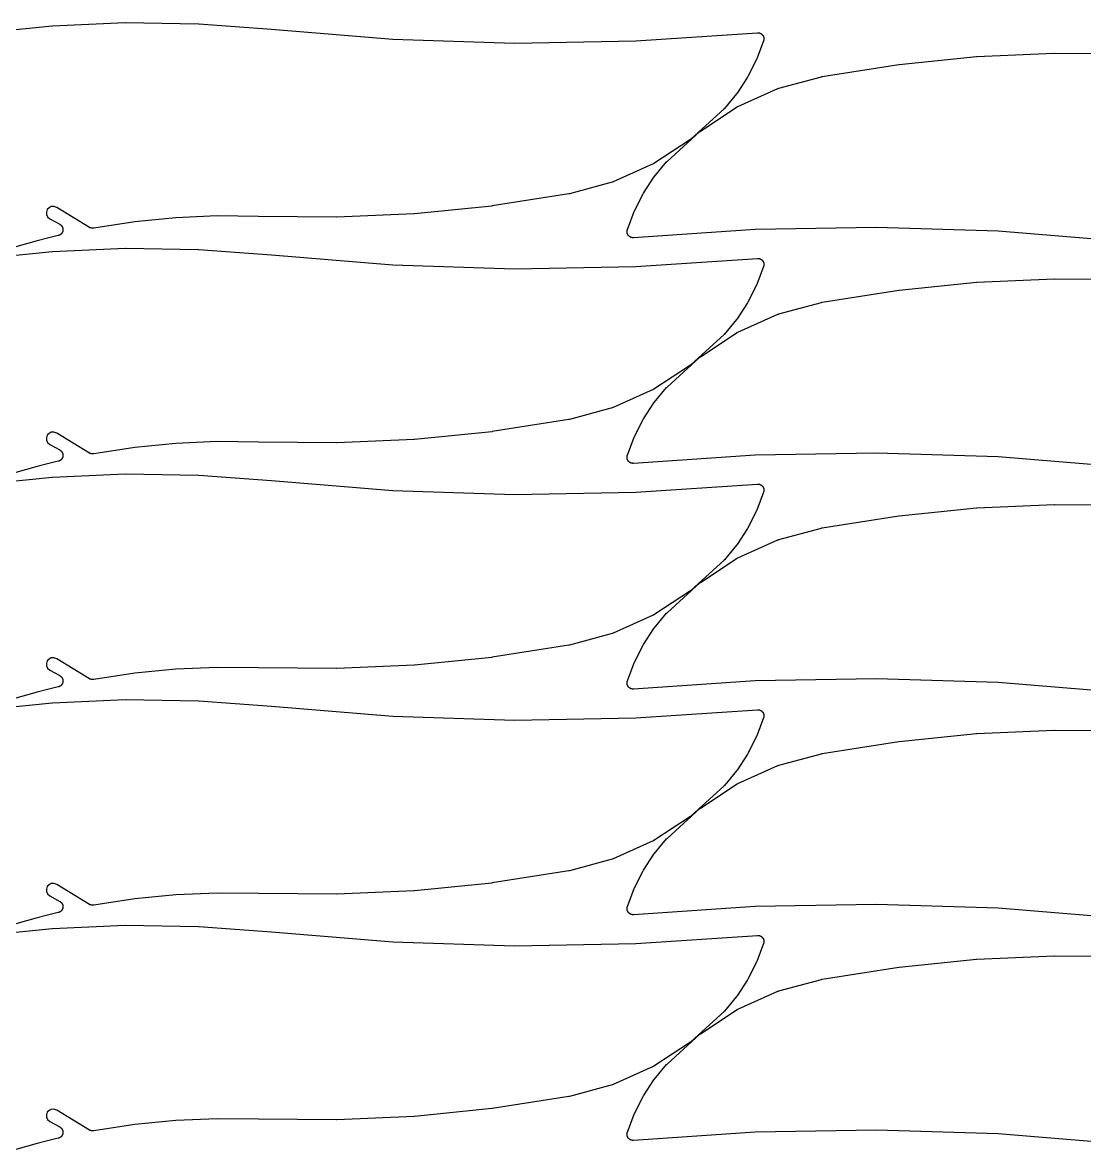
# Model space of a CAD drawing. Header units: metres. Extents: x 0 to 3000, y 0 to 1240.
# Drawn here: x 2303.9 to 2651.9, y 296.2 to 665.4 of the extents above; entities that cross this region are included whole.
import ezdxf

# ---------------------------------------------------------------- set-up
doc = ezdxf.new("R2010")
doc.units = ezdxf.units.M

msp = doc.modelspace()

# ---------------------------------------------------------------- linework, layer by layer
at = {"color": 1}
for points in [[(2289.79, 661.94), (2313.56, 664.4), (2313.68, 664.41), (2337.53, 665.44), (2337.65, 665.44), (2361.52, 665.05), (2361.64, 665.05), (2385.46, 663.22), (2385.46, 663.22), (2385.47, 663.22), (2425.25, 659.98), (2465.08, 658.71), (2504.91, 659.42), (2544.74, 662.1), (2544.77, 662.1), (2544.8, 662.11), (2544.87, 662.1), (2544.93, 662.11), (2544.97, 662.1), (2545, 662.1), (2545.06, 662.1), (2545.13, 662.09), (2545.16, 662.08), (2545.19, 662.08), (2545.26, 662.07), (2545.32, 662.06), (2545.35, 662.05), (2545.39, 662.04), (2545.45, 662.02), (2545.51, 662), (2545.54, 661.99), (2545.57, 661.98), (2545.63, 661.95), (2545.69, 661.93), (2545.72, 661.91), (2545.75, 661.9), (2545.81, 661.87), (2545.87, 661.84), (2545.9, 661.82), (2545.93, 661.81), (2545.98, 661.77), (2546.03, 661.73), (2546.06, 661.71), (2546.09, 661.7), (2546.14, 661.65), (2546.19, 661.61), (2546.21, 661.59), (2546.24, 661.57), (2546.28, 661.52), (2546.33, 661.48), (2546.35, 661.45), (2546.37, 661.43), (2546.41, 661.38), (2546.46, 661.33), (2546.48, 661.3), (2546.5, 661.27), (2546.53, 661.22), (2546.57, 661.17), (2546.58, 661.14), (2546.6, 661.11), (2546.63, 661.05), (2546.66, 660.99), (2546.68, 660.96), (2546.69, 660.94), (2546.72, 660.87), (2546.74, 660.81), (2546.75, 660.78), (2546.76, 660.75), (2546.78, 660.69), (2546.8, 660.63), (2546.81, 660.6), (2546.82, 660.56), (2546.83, 660.5), (2546.84, 660.44), (2546.85, 660.4), (2546.85, 660.37), (2546.86, 660.31), (2546.87, 660.24), (2546.87, 660.21), (2546.87, 660.18), (2546.87, 660.11), (2546.87, 660.04), (2546.87, 660.01), (2546.87, 659.98), (2546.86, 659.91), (2546.86, 659.85), (2546.85, 659.82), (2546.85, 659.78), (2546.83, 659.72), (2546.82, 659.66), (2546.81, 659.62), (2546.8, 659.59), (2546.78, 659.53), (2546.77, 659.47), (2546.75, 659.44), (2546.74, 659.41), (2544.54, 653.52), (2544.45, 653.31), (2541.61, 647.73), (2541.5, 647.54), (2538.05, 642.3), (2537.92, 642.12), (2533.9, 637.29), (2533.87, 637.27), (2533.85, 637.24), (2533.81, 637.19), (2533.77, 637.15), (2533.74, 637.12), (2533.71, 637.1), (2523.05, 627.35), (2522.92, 627.24), (2522.8, 627.15), (2510.79, 619.26), (2510.66, 619.18), (2510.52, 619.11), (2497.42, 613.22), (2497.27, 613.16), (2497.12, 613.11), (2483.17, 609.34), (2483.16, 609.34), (2483.15, 609.34), (2483.06, 609.32), (2482.98, 609.3), (2482.97, 609.3), (2482.96, 609.3), (2457.8, 605.34), (2457.69, 605.32), (2432.37, 602.77), (2432.26, 602.76), (2406.84, 601.62), (2406.73, 601.62), (2381.26, 601.9), (2381.26, 601.9), (2381.26, 601.9), (2367.65, 602.05), (2354.12, 601.46), (2340.65, 600.12), (2327.2, 598.04), (2327.19, 598.04), (2327.18, 598.04), (2327.09, 598.03), (2327, 598.02), (2326.99, 598.02), (2326.98, 598.02), (2326.89, 598.02), (2326.81, 598.02), (2326.8, 598.02), (2326.79, 598.02), (2326.7, 598.03), (2326.61, 598.04), (2326.6, 598.04), (2326.59, 598.04), (2326.5, 598.06), (2326.42, 598.07), (2326.41, 598.08), (2326.4, 598.08), (2326.31, 598.11), (2326.23, 598.13), (2326.22, 598.13), (2326.21, 598.14), (2326.13, 598.17), (2326.05, 598.2), (2326.04, 598.21), (2326.03, 598.21), (2325.95, 598.25), (2325.87, 598.3), (2325.87, 598.3), (2325.86, 598.3), (2315.09, 604.79), (2314.09, 605.15), (2313.28, 605.11), (2312.55, 604.77), (2311.97, 604.14), (2311.68, 603.33), (2311.72, 602.52), (2312.07, 601.78), (2312.81, 601.1), (2316.07, 599.32), (2316.11, 599.3), (2316.16, 599.27), (2316.2, 599.25), (2316.24, 599.22), (2316.28, 599.19), (2316.32, 599.16), (2316.36, 599.13), (2316.4, 599.1), (2316.43, 599.07), (2316.47, 599.04), (2316.5, 599), (2316.54, 598.97), (2316.57, 598.93), (2316.61, 598.9), (2316.64, 598.86), (2316.67, 598.82), (2316.7, 598.78), (2316.73, 598.74), (2316.76, 598.7), (2316.79, 598.66), (2316.81, 598.62), (2316.84, 598.58), (2316.86, 598.54), (2316.89, 598.49), (2316.91, 598.45), (2316.93, 598.41), (2316.95, 598.36), (2316.97, 598.32), (2316.98, 598.27), (2317, 598.22), (2317.02, 598.18), (2317.03, 598.13), (2317.04, 598.08), (2317.06, 598.04), (2317.07, 597.99), (2317.08, 597.94), (2317.09, 597.89), (2317.09, 597.84), (2317.1, 597.79), (2317.11, 597.75), (2317.11, 597.7), (2317.11, 597.65), (2317.11, 597.6), (2317.11, 597.55), (2317.11, 597.5), (2317.11, 597.45), (2317.11, 597.4), (2317.1, 597.35), (2317.09, 597.31), (2317.09, 597.26), (2317.08, 597.21), (2317.07, 597.16), (2317.06, 597.11), (2317.05, 597.06), (2317.04, 597.02), (2317.02, 596.97), (2317.01, 596.92), (2316.99, 596.88), (2316.97, 596.83), (2316.96, 596.79), (2316.93, 596.74), (2316.91, 596.7), (2316.89, 596.65), (2316.87, 596.61), (2316.84, 596.57), (2316.82, 596.52), (2316.79, 596.48), (2316.77, 596.44), (2316.74, 596.4), (2316.71, 596.36), (2316.68, 596.32), (2316.65, 596.29), (2316.62, 596.25), (2316.58, 596.21), (2316.55, 596.18), (2316.52, 596.14), (2316.48, 596.11), (2316.44, 596.07), (2316.41, 596.04), (2316.37, 596.01), (2316.33, 595.98), (2316.29, 595.95), (2316.25, 595.92), (2316.21, 595.89), (2316.17, 595.87), (2316.13, 595.84), (2316.08, 595.82), (2316.04, 595.8), (2316, 595.77), (2315.95, 595.75), (2315.91, 595.73), (2315.86, 595.71), (2315.82, 595.7), (2315.77, 595.68), (2315.72, 595.66), (2315.68, 595.65), (2315.63, 595.64), (2315.58, 595.62), (2312.09, 594.78), (2308.62, 593.89), (2305.17, 592.95), (2301.72, 591.96)], [(2663.4, 593.82), (2623.62, 597.06), (2583.8, 598.33), (2543.96, 597.62), (2504.13, 594.94), (2504.1, 594.94), (2504.07, 594.93), (2504, 594.94), (2503.94, 594.93), (2503.9, 594.94), (2503.87, 594.94), (2503.81, 594.94), (2503.74, 594.95), (2503.71, 594.96), (2503.68, 594.96), (2503.61, 594.97), (2503.55, 594.98), (2503.52, 594.99), (2503.48, 595), (2503.42, 595.02), (2503.36, 595.04), (2503.33, 595.05), (2503.3, 595.06), (2503.24, 595.09), (2503.18, 595.11), (2503.15, 595.12), (2503.12, 595.14), (2503.06, 595.17), (2503, 595.2), (2502.97, 595.22), (2502.95, 595.23), (2502.89, 595.27), (2502.84, 595.31), (2502.81, 595.33), (2502.78, 595.34), (2502.73, 595.39), (2502.68, 595.43), (2502.66, 595.45), (2502.63, 595.47), (2502.59, 595.52), (2502.54, 595.56), (2502.52, 595.59), (2502.5, 595.61), (2502.46, 595.66), (2502.41, 595.71), (2502.4, 595.74), (2502.38, 595.77), (2502.34, 595.82), (2502.3, 595.87), (2502.29, 595.9), (2502.27, 595.93), (2502.24, 595.99), (2502.21, 596.05), (2502.19, 596.08), (2502.18, 596.1), (2502.15, 596.17), (2502.13, 596.23), (2502.12, 596.26), (2502.11, 596.29), (2502.09, 596.35), (2502.07, 596.41), (2502.06, 596.44), (2502.05, 596.48), (2502.04, 596.54), (2502.03, 596.6), (2502.02, 596.64), (2502.02, 596.67), (2502.01, 596.73), (2502, 596.8), (2502, 596.83), (2502, 596.86), (2502, 596.93), (2502, 596.99), (2502, 597.03), (2502, 597.06), (2502.01, 597.13), (2502.02, 597.19), (2502.02, 597.22), (2502.03, 597.26), (2502.04, 597.32), (2502.05, 597.38), (2502.06, 597.42), (2502.07, 597.45), (2502.09, 597.51), (2502.1, 597.57), (2502.12, 597.6), (2502.13, 597.63), (2504.33, 603.52), (2504.42, 603.73), (2507.26, 609.31), (2507.37, 609.5), (2510.82, 614.74), (2510.95, 614.92), (2514.97, 619.75), (2515, 619.77), (2515.02, 619.8), (2515.06, 619.85), (2515.1, 619.89), (2515.13, 619.92), (2515.16, 619.94), (2525.82, 629.69), (2525.95, 629.79), (2526.08, 629.89), (2538.08, 637.78), (2538.21, 637.86), (2538.35, 637.93), (2551.45, 643.82), (2551.6, 643.88), (2551.75, 643.93), (2565.7, 647.7), (2565.71, 647.7), (2565.72, 647.7), (2565.81, 647.72), (2565.89, 647.74), (2565.9, 647.74), (2565.91, 647.74), (2591.07, 651.7), (2591.18, 651.72), (2616.5, 654.27), (2616.61, 654.28), (2642.03, 655.42), (2642.14, 655.42), (2667.61, 655.14)], [(2289.79, 587.99), (2313.56, 590.45), (2313.68, 590.46), (2337.53, 591.49), (2337.65, 591.5), (2361.52, 591.1), (2361.64, 591.1), (2385.46, 589.27), (2385.46, 589.27), (2385.47, 589.27), (2425.25, 586.03), (2465.08, 584.76), (2504.91, 585.47), (2544.74, 588.15), (2544.77, 588.15), (2544.8, 588.16), (2544.87, 588.15), (2544.93, 588.16), (2544.97, 588.15), (2545, 588.15), (2545.06, 588.15), (2545.13, 588.14), (2545.16, 588.13), (2545.19, 588.13), (2545.26, 588.12), (2545.32, 588.11), (2545.35, 588.1), (2545.39, 588.09), (2545.45, 588.07), (2545.51, 588.05), (2545.54, 588.04), (2545.57, 588.03), (2545.63, 588), (2545.69, 587.98), (2545.72, 587.97), (2545.75, 587.95), (2545.81, 587.92), (2545.87, 587.89), (2545.9, 587.87), (2545.93, 587.86), (2545.98, 587.82), (2546.03, 587.79), (2546.06, 587.76), (2546.09, 587.75), (2546.14, 587.7), (2546.19, 587.66), (2546.21, 587.64), (2546.24, 587.62), (2546.28, 587.57), (2546.33, 587.53), (2546.35, 587.5), (2546.37, 587.48), (2546.41, 587.43), (2546.46, 587.38), (2546.48, 587.35), (2546.5, 587.32), (2546.53, 587.27), (2546.57, 587.22), (2546.58, 587.19), (2546.6, 587.16), (2546.63, 587.1), (2546.66, 587.05), (2546.68, 587.01), (2546.69, 586.99), (2546.72, 586.93), (2546.74, 586.87), (2546.75, 586.83), (2546.76, 586.8), (2546.78, 586.74), (2546.8, 586.68), (2546.81, 586.65), (2546.82, 586.61), (2546.83, 586.55), (2546.84, 586.49), (2546.85, 586.45), (2546.85, 586.42), (2546.86, 586.36), (2546.87, 586.29), (2546.87, 586.26), (2546.87, 586.23), (2546.87, 586.16), (2546.87, 586.1), (2546.87, 586.06), (2546.87, 586.03), (2546.86, 585.96), (2546.86, 585.9), (2546.85, 585.87), (2546.85, 585.83), (2546.83, 585.77), (2546.82, 585.71), (2546.81, 585.68), (2546.8, 585.64), (2546.78, 585.58), (2546.77, 585.52), (2546.75, 585.49), (2546.74, 585.46), (2544.54, 579.57), (2544.45, 579.37), (2541.61, 573.78), (2541.5, 573.59), (2538.05, 568.35), (2537.92, 568.17), (2533.9, 563.34), (2533.87, 563.32), (2533.85, 563.29), (2533.81, 563.24), (2533.77, 563.2), (2533.74, 563.17), (2533.71, 563.15), (2523.05, 553.4), (2522.92, 553.3), (2522.8, 553.2), (2510.79, 545.31), (2510.66, 545.23), (2510.52, 545.16), (2497.42, 539.27), (2497.27, 539.21), (2497.12, 539.16), (2483.17, 535.39), (2483.16, 535.39), (2483.15, 535.39), (2483.06, 535.37), (2482.98, 535.35), (2482.97, 535.35), (2482.96, 535.35), (2457.8, 531.39), (2457.69, 531.37), (2432.37, 528.82), (2432.26, 528.81), (2406.84, 527.67), (2406.73, 527.67), (2381.26, 527.95), (2381.26, 527.95), (2381.26, 527.95), (2367.65, 528.1), (2354.12, 527.51), (2340.65, 526.17), (2327.2, 524.09), (2327.19, 524.09), (2327.18, 524.09), (2327.09, 524.08), (2327, 524.07), (2326.99, 524.07), (2326.98, 524.07), (2326.89, 524.07), (2326.81, 524.07), (2326.8, 524.07), (2326.79, 524.07), (2326.7, 524.08), (2326.61, 524.09), (2326.6, 524.09), (2326.59, 524.09), (2326.5, 524.11), (2326.42, 524.13), (2326.41, 524.13), (2326.4, 524.13), (2326.31, 524.16), (2326.23, 524.18), (2326.22, 524.18), (2326.21, 524.19), (2326.13, 524.22), (2326.05, 524.26), (2326.04, 524.26), (2326.03, 524.26), (2325.95, 524.3), (2325.87, 524.35), (2325.87, 524.35), (2325.86, 524.36), (2315.09, 530.84), (2314.09, 531.2), (2313.28, 531.16), (2312.55, 530.82), (2311.97, 530.19), (2311.68, 529.38), (2311.72, 528.57), (2312.07, 527.83), (2312.81, 527.15), (2316.07, 525.37), (2316.11, 525.35), (2316.16, 525.32), (2316.2, 525.3), (2316.24, 525.27), (2316.28, 525.24), (2316.32, 525.21), (2316.36, 525.18), (2316.4, 525.15), (2316.43, 525.12), (2316.47, 525.09), (2316.5, 525.05), (2316.54, 525.02), (2316.57, 524.98), (2316.61, 524.95), (2316.64, 524.91), (2316.67, 524.87), (2316.7, 524.83), (2316.73, 524.79), (2316.76, 524.75), (2316.79, 524.71), (2316.81, 524.67), (2316.84, 524.63), (2316.86, 524.59), (2316.89, 524.55), (2316.91, 524.5), (2316.93, 524.46), (2316.95, 524.41), (2316.97, 524.37), (2316.98, 524.32), (2317, 524.27), (2317.02, 524.23), (2317.03, 524.18), (2317.04, 524.13), (2317.06, 524.09), (2317.07, 524.04), (2317.08, 523.99), (2317.09, 523.94), (2317.09, 523.89), (2317.1, 523.85), (2317.11, 523.8), (2317.11, 523.75), (2317.11, 523.7), (2317.11, 523.65), (2317.11, 523.6), (2317.11, 523.55), (2317.11, 523.5), (2317.11, 523.45), (2317.1, 523.4), (2317.09, 523.36), (2317.09, 523.31), (2317.08, 523.26), (2317.07, 523.21), (2317.06, 523.16), (2317.05, 523.11), (2317.04, 523.07), (2317.02, 523.02), (2317.01, 522.97), (2316.99, 522.93), (2316.97, 522.88), (2316.96, 522.84), (2316.93, 522.79), (2316.91, 522.75), (2316.89, 522.7), (2316.87, 522.66), (2316.84, 522.62), (2316.82, 522.57), (2316.79, 522.53), (2316.77, 522.49), (2316.74, 522.45), (2316.71, 522.41), (2316.68, 522.37), (2316.65, 522.34), (2316.62, 522.3), (2316.58, 522.26), (2316.55, 522.23), (2316.52, 522.19), (2316.48, 522.16), (2316.44, 522.12), (2316.41, 522.09), (2316.37, 522.06), (2316.33, 522.03), (2316.29, 522), (2316.25, 521.97), (2316.21, 521.95), (2316.17, 521.92), (2316.13, 521.89), (2316.08, 521.87), (2316.04, 521.85), (2316, 521.82), (2315.95, 521.8), (2315.91, 521.78), (2315.86, 521.76), (2315.82, 521.75), (2315.77, 521.73), (2315.72, 521.71), (2315.68, 521.7), (2315.63, 521.69), (2315.58, 521.67), (2312.09, 520.83), (2308.62, 519.94), (2305.17, 519), (2301.72, 518.01)], [(2663.4, 519.87), (2623.62, 523.11), (2583.8, 524.38), (2543.96, 523.67), (2504.13, 520.99), (2504.1, 520.99), (2504.07, 520.98), (2504, 520.99), (2503.94, 520.98), (2503.9, 520.99), (2503.87, 520.99), (2503.81, 521), (2503.74, 521), (2503.71, 521.01), (2503.68, 521.01), (2503.61, 521.02), (2503.55, 521.04), (2503.52, 521.04), (2503.48, 521.05), (2503.42, 521.07), (2503.36, 521.09), (2503.33, 521.1), (2503.3, 521.11), (2503.24, 521.14), (2503.18, 521.16), (2503.15, 521.18), (2503.12, 521.19), (2503.06, 521.22), (2503, 521.25), (2502.97, 521.27), (2502.95, 521.28), (2502.89, 521.32), (2502.84, 521.36), (2502.81, 521.38), (2502.78, 521.39), (2502.73, 521.44), (2502.68, 521.48), (2502.66, 521.5), (2502.63, 521.52), (2502.59, 521.57), (2502.54, 521.61), (2502.52, 521.64), (2502.5, 521.66), (2502.46, 521.71), (2502.41, 521.76), (2502.4, 521.79), (2502.38, 521.82), (2502.34, 521.87), (2502.3, 521.92), (2502.29, 521.95), (2502.27, 521.98), (2502.24, 522.04), (2502.21, 522.1), (2502.19, 522.13), (2502.18, 522.16), (2502.15, 522.22), (2502.13, 522.28), (2502.12, 522.31), (2502.11, 522.34), (2502.09, 522.4), (2502.07, 522.46), (2502.06, 522.49), (2502.05, 522.53), (2502.04, 522.59), (2502.03, 522.65), (2502.02, 522.69), (2502.02, 522.72), (2502.01, 522.78), (2502, 522.85), (2502, 522.88), (2502, 522.91), (2502, 522.98), (2502, 523.05), (2502, 523.08), (2502, 523.11), (2502.01, 523.18), (2502.02, 523.24), (2502.02, 523.27), (2502.03, 523.31), (2502.04, 523.37), (2502.05, 523.43), (2502.06, 523.47), (2502.07, 523.5), (2502.09, 523.56), (2502.1, 523.62), (2502.12, 523.65), (2502.13, 523.68), (2504.33, 529.57), (2504.42, 529.78), (2507.26, 535.36), (2507.37, 535.55), (2510.82, 540.79), (2510.95, 540.97), (2514.97, 545.8), (2515, 545.82), (2515.02, 545.85), (2515.06, 545.9), (2515.1, 545.94), (2515.13, 545.97), (2515.16, 545.99), (2525.82, 555.74), (2525.95, 555.85), (2526.08, 555.94), (2538.08, 563.83), (2538.21, 563.91), (2538.35, 563.98), (2551.45, 569.87), (2551.6, 569.93), (2551.75, 569.98), (2565.7, 573.75), (2565.71, 573.75), (2565.72, 573.75), (2565.81, 573.77), (2565.89, 573.79), (2565.9, 573.79), (2565.91, 573.79), (2591.07, 577.75), (2591.18, 577.77), (2616.5, 580.32), (2616.61, 580.33), (2642.03, 581.47), (2642.14, 581.47), (2667.61, 581.19)], [(2289.79, 514.04), (2313.56, 516.5), (2313.68, 516.51), (2337.53, 517.54), (2337.65, 517.55), (2361.52, 517.15), (2361.64, 517.15), (2385.46, 515.33), (2385.46, 515.32), (2385.47, 515.32), (2425.25, 512.08), (2465.08, 510.81), (2504.91, 511.52), (2544.74, 514.2), (2544.77, 514.2), (2544.8, 514.21), (2544.87, 514.21), (2544.93, 514.21), (2544.97, 514.2), (2545, 514.2), (2545.06, 514.2), (2545.13, 514.19), (2545.16, 514.19), (2545.19, 514.18), (2545.26, 514.17), (2545.32, 514.16), (2545.35, 514.15), (2545.39, 514.14), (2545.45, 514.12), (2545.51, 514.1), (2545.54, 514.09), (2545.57, 514.08), (2545.63, 514.05), (2545.69, 514.03), (2545.72, 514.02), (2545.75, 514), (2545.81, 513.97), (2545.87, 513.94), (2545.9, 513.92), (2545.93, 513.91), (2545.98, 513.87), (2546.03, 513.84), (2546.06, 513.82), (2546.09, 513.8), (2546.14, 513.75), (2546.19, 513.71), (2546.21, 513.69), (2546.24, 513.67), (2546.28, 513.62), (2546.33, 513.58), (2546.35, 513.55), (2546.37, 513.53), (2546.41, 513.48), (2546.46, 513.43), (2546.48, 513.4), (2546.5, 513.38), (2546.53, 513.32), (2546.57, 513.27), (2546.58, 513.24), (2546.6, 513.21), (2546.63, 513.15), (2546.66, 513.1), (2546.68, 513.07), (2546.69, 513.04), (2546.72, 512.98), (2546.74, 512.92), (2546.75, 512.88), (2546.76, 512.85), (2546.78, 512.79), (2546.8, 512.73), (2546.81, 512.7), (2546.82, 512.67), (2546.83, 512.6), (2546.84, 512.54), (2546.85, 512.5), (2546.85, 512.47), (2546.86, 512.41), (2546.87, 512.34), (2546.87, 512.31), (2546.87, 512.28), (2546.87, 512.21), (2546.87, 512.15), (2546.87, 512.11), (2546.87, 512.08), (2546.86, 512.02), (2546.86, 511.95), (2546.85, 511.92), (2546.85, 511.89), (2546.83, 511.82), (2546.82, 511.76), (2546.81, 511.73), (2546.8, 511.69), (2546.78, 511.63), (2546.77, 511.57), (2546.75, 511.54), (2546.74, 511.51), (2544.54, 505.62), (2544.45, 505.42), (2541.61, 499.83), (2541.5, 499.64), (2538.05, 494.4), (2537.92, 494.22), (2533.9, 489.4), (2533.87, 489.37), (2533.85, 489.34), (2533.81, 489.3), (2533.77, 489.25), (2533.74, 489.23), (2533.71, 489.2), (2523.05, 479.45), (2522.92, 479.35), (2522.8, 479.25), (2510.79, 471.37), (2510.66, 471.28), (2510.52, 471.21), (2497.42, 465.32), (2497.27, 465.26), (2497.12, 465.21), (2483.17, 461.44), (2483.16, 461.44), (2483.15, 461.44), (2483.06, 461.42), (2482.98, 461.4), (2482.97, 461.4), (2482.96, 461.4), (2457.8, 457.44), (2457.69, 457.42), (2432.37, 454.87), (2432.26, 454.86), (2406.84, 453.72), (2406.73, 453.72), (2381.26, 454), (2381.26, 454), (2381.26, 454), (2367.65, 454.15), (2354.12, 453.56), (2340.65, 452.22), (2327.2, 450.14), (2327.19, 450.14), (2327.18, 450.14), (2327.09, 450.13), (2327, 450.12), (2326.99, 450.12), (2326.98, 450.12), (2326.89, 450.12), (2326.81, 450.12), (2326.8, 450.12), (2326.79, 450.12), (2326.7, 450.13), (2326.61, 450.14), (2326.6, 450.14), (2326.59, 450.14), (2326.5, 450.16), (2326.42, 450.18), (2326.41, 450.18), (2326.4, 450.18), (2326.31, 450.21), (2326.23, 450.23), (2326.22, 450.24), (2326.21, 450.24), (2326.13, 450.27), (2326.05, 450.31), (2326.04, 450.31), (2326.03, 450.31), (2325.95, 450.36), (2325.87, 450.4), (2325.87, 450.4), (2325.86, 450.41), (2315.09, 456.89), (2314.09, 457.25), (2313.28, 457.21), (2312.55, 456.87), (2311.97, 456.24), (2311.68, 455.43), (2311.72, 454.62), (2312.07, 453.89), (2312.81, 453.2), (2316.07, 451.42), (2316.11, 451.4), (2316.16, 451.37), (2316.2, 451.35), (2316.24, 451.32), (2316.28, 451.29), (2316.32, 451.26), (2316.36, 451.23), (2316.4, 451.2), (2316.43, 451.17), (2316.47, 451.14), (2316.5, 451.1), (2316.54, 451.07), (2316.57, 451.03), (2316.61, 451), (2316.64, 450.96), (2316.67, 450.92), (2316.7, 450.88), (2316.73, 450.85), (2316.76, 450.8), (2316.79, 450.77), (2316.81, 450.72), (2316.84, 450.68), (2316.86, 450.64), (2316.89, 450.6), (2316.91, 450.55), (2316.93, 450.51), (2316.95, 450.46), (2316.97, 450.42), (2316.98, 450.37), (2317, 450.33), (2317.02, 450.28), (2317.03, 450.23), (2317.04, 450.18), (2317.06, 450.14), (2317.07, 450.09), (2317.08, 450.04), (2317.09, 449.99), (2317.09, 449.94), (2317.1, 449.9), (2317.11, 449.85), (2317.11, 449.8), (2317.11, 449.75), (2317.11, 449.7), (2317.11, 449.65), (2317.11, 449.6), (2317.11, 449.55), (2317.11, 449.5), (2317.1, 449.46), (2317.09, 449.41), (2317.09, 449.36), (2317.08, 449.31), (2317.07, 449.26), (2317.06, 449.21), (2317.05, 449.16), (2317.04, 449.12), (2317.02, 449.07), (2317.01, 449.03), (2316.99, 448.98), (2316.97, 448.93), (2316.96, 448.89), (2316.93, 448.84), (2316.91, 448.8), (2316.89, 448.75), (2316.87, 448.71), (2316.84, 448.67), (2316.82, 448.62), (2316.79, 448.58), (2316.77, 448.54), (2316.74, 448.5), (2316.71, 448.46), (2316.68, 448.43), (2316.65, 448.39), (2316.62, 448.35), (2316.58, 448.31), (2316.55, 448.28), (2316.52, 448.24), (2316.48, 448.21), (2316.44, 448.17), (2316.41, 448.14), (2316.37, 448.11), (2316.33, 448.08), (2316.29, 448.05), (2316.25, 448.02), (2316.21, 448), (2316.17, 447.97), (2316.13, 447.94), (2316.08, 447.92), (2316.04, 447.9), (2316, 447.88), (2315.95, 447.85), (2315.91, 447.83), (2315.86, 447.81), (2315.82, 447.8), (2315.77, 447.78), (2315.72, 447.77), (2315.68, 447.75), (2315.63, 447.74), (2315.58, 447.72), (2312.09, 446.88), (2308.62, 445.99), (2305.17, 445.05), (2301.72, 444.06)], [(2663.4, 445.92), (2623.62, 449.16), (2583.8, 450.43), (2543.96, 449.73), (2504.13, 447.04), (2504.1, 447.04), (2504.07, 447.04), (2504, 447.04), (2503.94, 447.04), (2503.9, 447.04), (2503.87, 447.04), (2503.81, 447.05), (2503.74, 447.05), (2503.71, 447.06), (2503.68, 447.06), (2503.61, 447.07), (2503.55, 447.09), (2503.52, 447.09), (2503.48, 447.1), (2503.42, 447.12), (2503.36, 447.14), (2503.33, 447.15), (2503.3, 447.16), (2503.24, 447.19), (2503.18, 447.21), (2503.15, 447.23), (2503.12, 447.24), (2503.06, 447.27), (2503, 447.3), (2502.97, 447.32), (2502.95, 447.33), (2502.89, 447.37), (2502.84, 447.41), (2502.81, 447.43), (2502.78, 447.45), (2502.73, 447.49), (2502.68, 447.53), (2502.66, 447.55), (2502.63, 447.57), (2502.59, 447.62), (2502.54, 447.66), (2502.52, 447.69), (2502.5, 447.71), (2502.46, 447.76), (2502.41, 447.81), (2502.4, 447.84), (2502.38, 447.87), (2502.34, 447.92), (2502.3, 447.97), (2502.29, 448), (2502.27, 448.03), (2502.24, 448.09), (2502.21, 448.15), (2502.19, 448.18), (2502.18, 448.21), (2502.15, 448.27), (2502.13, 448.33), (2502.12, 448.36), (2502.11, 448.39), (2502.09, 448.45), (2502.07, 448.51), (2502.06, 448.55), (2502.05, 448.58), (2502.04, 448.64), (2502.03, 448.7), (2502.02, 448.74), (2502.02, 448.77), (2502.01, 448.83), (2502, 448.9), (2502, 448.93), (2502, 448.97), (2502, 449.03), (2502, 449.1), (2502, 449.13), (2502, 449.16), (2502.01, 449.23), (2502.02, 449.29), (2502.02, 449.32), (2502.03, 449.36), (2502.04, 449.42), (2502.05, 449.48), (2502.06, 449.52), (2502.07, 449.55), (2502.09, 449.61), (2502.1, 449.67), (2502.12, 449.7), (2502.13, 449.74), (2504.33, 455.62), (2504.42, 455.83), (2507.26, 461.41), (2507.37, 461.6), (2510.82, 466.84), (2510.95, 467.02), (2514.97, 471.85), (2515, 471.87), (2515.02, 471.9), (2515.06, 471.95), (2515.1, 471.99), (2515.13, 472.02), (2515.16, 472.04), (2525.82, 481.79), (2525.95, 481.9), (2526.08, 481.99), (2538.08, 489.88), (2538.21, 489.96), (2538.35, 490.03), (2551.45, 495.92), (2551.6, 495.98), (2551.75, 496.03), (2565.7, 499.8), (2565.71, 499.8), (2565.72, 499.8), (2565.81, 499.82), (2565.89, 499.84), (2565.9, 499.84), (2565.91, 499.84), (2591.07, 503.8), (2591.18, 503.82), (2616.5, 506.37), (2616.61, 506.38), (2642.03, 507.52), (2642.14, 507.52), (2667.61, 507.25)], [(2289.79, 440.09), (2313.56, 442.55), (2313.68, 442.56), (2337.53, 443.59), (2337.65, 443.6), (2361.52, 443.2), (2361.64, 443.2), (2385.46, 441.38), (2385.46, 441.38), (2385.47, 441.38), (2425.25, 438.13), (2465.08, 436.86), (2504.91, 437.57), (2544.74, 440.25), (2544.77, 440.25), (2544.8, 440.26), (2544.87, 440.26), (2544.93, 440.26), (2544.97, 440.25), (2545, 440.25), (2545.06, 440.25), (2545.13, 440.24), (2545.16, 440.24), (2545.19, 440.23), (2545.26, 440.22), (2545.32, 440.21), (2545.35, 440.2), (2545.39, 440.19), (2545.45, 440.17), (2545.51, 440.15), (2545.54, 440.14), (2545.57, 440.13), (2545.63, 440.11), (2545.69, 440.08), (2545.72, 440.07), (2545.75, 440.05), (2545.81, 440.02), (2545.87, 439.99), (2545.9, 439.97), (2545.93, 439.96), (2545.98, 439.92), (2546.03, 439.89), (2546.06, 439.87), (2546.09, 439.85), (2546.14, 439.81), (2546.19, 439.76), (2546.21, 439.74), (2546.24, 439.72), (2546.28, 439.67), (2546.33, 439.63), (2546.35, 439.6), (2546.37, 439.58), (2546.41, 439.53), (2546.46, 439.48), (2546.48, 439.45), (2546.5, 439.43), (2546.53, 439.37), (2546.57, 439.32), (2546.58, 439.29), (2546.6, 439.26), (2546.63, 439.2), (2546.66, 439.15), (2546.68, 439.12), (2546.69, 439.09), (2546.72, 439.03), (2546.74, 438.97), (2546.75, 438.94), (2546.76, 438.9), (2546.78, 438.84), (2546.8, 438.78), (2546.81, 438.75), (2546.82, 438.72), (2546.83, 438.65), (2546.84, 438.59), (2546.85, 438.56), (2546.85, 438.52), (2546.86, 438.46), (2546.87, 438.39), (2546.87, 438.36), (2546.87, 438.33), (2546.87, 438.26), (2546.87, 438.2), (2546.87, 438.16), (2546.87, 438.13), (2546.86, 438.07), (2546.86, 438), (2546.85, 437.97), (2546.85, 437.94), (2546.83, 437.87), (2546.82, 437.81), (2546.81, 437.78), (2546.8, 437.74), (2546.78, 437.68), (2546.77, 437.62), (2546.75, 437.59), (2546.74, 437.56), (2544.54, 431.67), (2544.45, 431.47), (2541.61, 425.88), (2541.5, 425.69), (2538.05, 420.46), (2537.92, 420.28), (2533.9, 415.45), (2533.87, 415.42), (2533.85, 415.39), (2533.81, 415.35), (2533.77, 415.3), (2533.74, 415.28), (2533.71, 415.25), (2523.05, 405.5), (2522.92, 405.4), (2522.8, 405.3), (2510.79, 397.42), (2510.66, 397.33), (2510.52, 397.26), (2497.42, 391.37), (2497.27, 391.31), (2497.12, 391.26), (2483.17, 387.49), (2483.16, 387.49), (2483.15, 387.49), (2483.06, 387.47), (2482.98, 387.45), (2482.97, 387.45), (2482.96, 387.45), (2457.8, 383.49), (2457.69, 383.47), (2432.37, 380.92), (2432.26, 380.91), (2406.84, 379.77), (2406.73, 379.77), (2381.26, 380.05), (2381.26, 380.05), (2381.26, 380.05), (2367.65, 380.2), (2354.12, 379.61), (2340.65, 378.27), (2327.2, 376.19), (2327.19, 376.19), (2327.18, 376.19), (2327.09, 376.18), (2327, 376.17), (2326.99, 376.17), (2326.98, 376.17), (2326.89, 376.17), (2326.81, 376.17), (2326.8, 376.17), (2326.79, 376.17), (2326.7, 376.18), (2326.61, 376.19), (2326.6, 376.19), (2326.59, 376.19), (2326.5, 376.21), (2326.42, 376.23), (2326.41, 376.23), (2326.4, 376.23), (2326.31, 376.26), (2326.23, 376.28), (2326.22, 376.29), (2326.21, 376.29), (2326.13, 376.32), (2326.05, 376.36), (2326.04, 376.36), (2326.03, 376.36), (2325.95, 376.41), (2325.87, 376.45), (2325.87, 376.45), (2325.86, 376.46), (2315.09, 382.95), (2314.09, 383.3), (2313.28, 383.26), (2312.55, 382.92), (2311.97, 382.29), (2311.68, 381.48), (2311.72, 380.67), (2312.07, 379.94), (2312.81, 379.25), (2316.07, 377.47), (2316.11, 377.45), (2316.16, 377.42), (2316.2, 377.4), (2316.24, 377.37), (2316.28, 377.34), (2316.32, 377.31), (2316.36, 377.28), (2316.4, 377.25), (2316.43, 377.22), (2316.47, 377.19), (2316.5, 377.15), (2316.54, 377.12), (2316.57, 377.08), (2316.61, 377.05), (2316.64, 377.01), (2316.67, 376.97), (2316.7, 376.93), (2316.73, 376.9), (2316.76, 376.86), (2316.79, 376.82), (2316.81, 376.77), (2316.84, 376.73), (2316.86, 376.69), (2316.89, 376.65), (2316.91, 376.6), (2316.93, 376.56), (2316.95, 376.51), (2316.97, 376.47), (2316.98, 376.42), (2317, 376.38), (2317.02, 376.33), (2317.03, 376.28), (2317.04, 376.24), (2317.06, 376.19), (2317.07, 376.14), (2317.08, 376.09), (2317.09, 376.04), (2317.09, 375.99), (2317.1, 375.95), (2317.11, 375.9), (2317.11, 375.85), (2317.11, 375.8), (2317.11, 375.75), (2317.11, 375.7), (2317.11, 375.65), (2317.11, 375.6), (2317.11, 375.55), (2317.1, 375.51), (2317.09, 375.46), (2317.09, 375.41), (2317.08, 375.36), (2317.07, 375.31), (2317.06, 375.26), (2317.05, 375.22), (2317.04, 375.17), (2317.02, 375.12), (2317.01, 375.08), (2316.99, 375.03), (2316.97, 374.98), (2316.96, 374.94), (2316.93, 374.89), (2316.91, 374.85), (2316.89, 374.81), (2316.87, 374.76), (2316.84, 374.72), (2316.82, 374.68), (2316.79, 374.64), (2316.77, 374.59), (2316.74, 374.55), (2316.71, 374.51), (2316.68, 374.48), (2316.65, 374.44), (2316.62, 374.4), (2316.58, 374.36), (2316.55, 374.33), (2316.52, 374.29), (2316.48, 374.26), (2316.44, 374.22), (2316.41, 374.19), (2316.37, 374.16), (2316.33, 374.13), (2316.29, 374.1), (2316.25, 374.08), (2316.21, 374.05), (2316.17, 374.02), (2316.13, 373.99), (2316.08, 373.97), (2316.04, 373.95), (2316, 373.93), (2315.95, 373.9), (2315.91, 373.88), (2315.86, 373.86), (2315.82, 373.85), (2315.77, 373.83), (2315.72, 373.82), (2315.68, 373.8), (2315.63, 373.79), (2315.58, 373.77), (2312.09, 372.93), (2308.62, 372.04), (2305.17, 371.1), (2301.72, 370.11)], [(2663.4, 371.97), (2623.62, 375.21), (2583.8, 376.48), (2543.96, 375.78), (2504.13, 373.09), (2504.1, 373.09), (2504.07, 373.09), (2504, 373.09), (2503.94, 373.09), (2503.9, 373.09), (2503.87, 373.09), (2503.81, 373.1), (2503.74, 373.1), (2503.71, 373.11), (2503.68, 373.11), (2503.61, 373.12), (2503.55, 373.14), (2503.52, 373.15), (2503.48, 373.15), (2503.42, 373.17), (2503.36, 373.19), (2503.33, 373.2), (2503.3, 373.21), (2503.24, 373.24), (2503.18, 373.26), (2503.15, 373.28), (2503.12, 373.29), (2503.06, 373.32), (2503, 373.35), (2502.97, 373.37), (2502.95, 373.38), (2502.89, 373.42), (2502.84, 373.46), (2502.81, 373.48), (2502.78, 373.5), (2502.73, 373.54), (2502.68, 373.58), (2502.66, 373.6), (2502.63, 373.62), (2502.59, 373.67), (2502.54, 373.71), (2502.52, 373.74), (2502.5, 373.76), (2502.46, 373.81), (2502.41, 373.86), (2502.4, 373.89), (2502.38, 373.92), (2502.34, 373.97), (2502.3, 374.03), (2502.29, 374.05), (2502.27, 374.08), (2502.24, 374.14), (2502.21, 374.2), (2502.19, 374.23), (2502.18, 374.26), (2502.15, 374.32), (2502.13, 374.38), (2502.12, 374.41), (2502.11, 374.44), (2502.09, 374.5), (2502.07, 374.56), (2502.06, 374.6), (2502.05, 374.63), (2502.04, 374.69), (2502.03, 374.76), (2502.02, 374.79), (2502.02, 374.82), (2502.01, 374.89), (2502, 374.95), (2502, 374.98), (2502, 375.02), (2502, 375.08), (2502, 375.15), (2502, 375.18), (2502, 375.21), (2502.01, 375.28), (2502.02, 375.34), (2502.02, 375.37), (2502.03, 375.41), (2502.04, 375.47), (2502.05, 375.54), (2502.06, 375.57), (2502.07, 375.6), (2502.09, 375.66), (2502.1, 375.72), (2502.12, 375.75), (2502.13, 375.79), (2504.33, 381.67), (2504.42, 381.88), (2507.26, 387.46), (2507.37, 387.66), (2510.82, 392.89), (2510.95, 393.07), (2514.97, 397.9), (2515, 397.93), (2515.02, 397.95), (2515.06, 398), (2515.1, 398.04), (2515.13, 398.07), (2515.16, 398.09), (2525.82, 407.84), (2525.95, 407.95), (2526.08, 408.04), (2538.08, 415.93), (2538.21, 416.01), (2538.35, 416.08), (2551.45, 421.97), (2551.6, 422.03), (2551.75, 422.08), (2565.7, 425.85), (2565.71, 425.85), (2565.72, 425.85), (2565.81, 425.87), (2565.89, 425.89), (2565.9, 425.89), (2565.91, 425.89), (2591.07, 429.85), (2591.18, 429.87), (2616.5, 432.42), (2616.61, 432.43), (2642.03, 433.57), (2642.14, 433.57), (2667.61, 433.3)], [(2289.79, 366.14), (2313.56, 368.6), (2313.68, 368.61), (2337.53, 369.65), (2337.65, 369.65), (2361.52, 369.25), (2361.64, 369.25), (2385.46, 367.43), (2385.46, 367.43), (2385.47, 367.43), (2425.25, 364.18), (2465.08, 362.91), (2504.91, 363.62), (2544.74, 366.3), (2544.77, 366.31), (2544.8, 366.31), (2544.87, 366.31), (2544.93, 366.31), (2544.97, 366.31), (2545, 366.3), (2545.06, 366.3), (2545.13, 366.29), (2545.16, 366.29), (2545.19, 366.28), (2545.26, 366.27), (2545.32, 366.26), (2545.35, 366.25), (2545.39, 366.24), (2545.45, 366.22), (2545.51, 366.2), (2545.54, 366.19), (2545.57, 366.18), (2545.63, 366.16), (2545.69, 366.13), (2545.72, 366.12), (2545.75, 366.1), (2545.81, 366.07), (2545.87, 366.04), (2545.9, 366.03), (2545.93, 366.01), (2545.98, 365.97), (2546.03, 365.94), (2546.06, 365.92), (2546.09, 365.9), (2546.14, 365.86), (2546.19, 365.82), (2546.21, 365.79), (2546.24, 365.77), (2546.28, 365.72), (2546.33, 365.68), (2546.35, 365.65), (2546.37, 365.63), (2546.41, 365.58), (2546.46, 365.53), (2546.48, 365.5), (2546.5, 365.48), (2546.53, 365.42), (2546.57, 365.37), (2546.58, 365.34), (2546.6, 365.31), (2546.63, 365.25), (2546.66, 365.2), (2546.68, 365.17), (2546.69, 365.14), (2546.72, 365.08), (2546.74, 365.02), (2546.75, 364.99), (2546.76, 364.96), (2546.78, 364.89), (2546.8, 364.83), (2546.81, 364.8), (2546.82, 364.77), (2546.83, 364.7), (2546.84, 364.64), (2546.85, 364.61), (2546.85, 364.57), (2546.86, 364.51), (2546.87, 364.44), (2546.87, 364.41), (2546.87, 364.38), (2546.87, 364.31), (2546.87, 364.25), (2546.87, 364.21), (2546.87, 364.18), (2546.86, 364.12), (2546.86, 364.05), (2546.85, 364.02), (2546.85, 363.99), (2546.83, 363.92), (2546.82, 363.86), (2546.81, 363.83), (2546.8, 363.79), (2546.78, 363.73), (2546.77, 363.67), (2546.75, 363.64), (2546.74, 363.61), (2544.54, 357.72), (2544.45, 357.52), (2541.61, 351.93), (2541.5, 351.74), (2538.05, 346.51), (2537.92, 346.33), (2533.9, 341.5), (2533.87, 341.47), (2533.85, 341.44), (2533.81, 341.4), (2533.77, 341.35), (2533.74, 341.33), (2533.71, 341.3), (2523.05, 331.55), (2522.92, 331.45), (2522.8, 331.35), (2510.79, 323.47), (2510.66, 323.38), (2510.52, 323.31), (2497.42, 317.42), (2497.27, 317.36), (2497.12, 317.31), (2483.17, 313.54), (2483.16, 313.54), (2483.15, 313.54), (2483.06, 313.52), (2482.98, 313.5), (2482.97, 313.5), (2482.96, 313.5), (2457.8, 309.54), (2457.69, 309.53), (2432.37, 306.97), (2432.26, 306.96), (2406.84, 305.82), (2406.73, 305.82), (2381.26, 306.1), (2381.26, 306.1), (2381.26, 306.1), (2367.65, 306.25), (2354.12, 305.66), (2340.65, 304.33), (2327.2, 302.24), (2327.19, 302.24), (2327.18, 302.24), (2327.09, 302.23), (2327, 302.22), (2326.99, 302.22), (2326.98, 302.22), (2326.89, 302.22), (2326.81, 302.22), (2326.8, 302.22), (2326.79, 302.22), (2326.7, 302.23), (2326.61, 302.24), (2326.6, 302.24), (2326.59, 302.24), (2326.5, 302.26), (2326.42, 302.28), (2326.41, 302.28), (2326.4, 302.28), (2326.31, 302.31), (2326.23, 302.33), (2326.22, 302.34), (2326.21, 302.34), (2326.13, 302.37), (2326.05, 302.41), (2326.04, 302.41), (2326.03, 302.41), (2325.95, 302.46), (2325.87, 302.5), (2325.87, 302.5), (2325.86, 302.51), (2315.09, 309), (2314.09, 309.35), (2313.28, 309.31), (2312.55, 308.97), (2311.97, 308.34), (2311.68, 307.53), (2311.72, 306.72), (2312.07, 305.99), (2312.81, 305.3), (2316.07, 303.53), (2316.11, 303.5), (2316.16, 303.48), (2316.2, 303.45), (2316.24, 303.42), (2316.28, 303.39), (2316.32, 303.37), (2316.36, 303.33), (2316.4, 303.3), (2316.43, 303.27), (2316.47, 303.24), (2316.5, 303.2), (2316.54, 303.17), (2316.57, 303.13), (2316.61, 303.1), (2316.64, 303.06), (2316.67, 303.03), (2316.7, 302.99), (2316.73, 302.95), (2316.76, 302.91), (2316.79, 302.87), (2316.81, 302.82), (2316.84, 302.78), (2316.86, 302.74), (2316.89, 302.7), (2316.91, 302.65), (2316.93, 302.61), (2316.95, 302.56), (2316.97, 302.52), (2316.98, 302.47), (2317, 302.43), (2317.02, 302.38), (2317.03, 302.33), (2317.04, 302.29), (2317.06, 302.24), (2317.07, 302.19), (2317.08, 302.14), (2317.09, 302.09), (2317.09, 302.05), (2317.1, 302), (2317.11, 301.95), (2317.11, 301.9), (2317.11, 301.85), (2317.11, 301.8), (2317.11, 301.75), (2317.11, 301.7), (2317.11, 301.65), (2317.11, 301.61), (2317.1, 301.56), (2317.09, 301.51), (2317.09, 301.46), (2317.08, 301.41), (2317.07, 301.36), (2317.06, 301.31), (2317.05, 301.27), (2317.04, 301.22), (2317.02, 301.17), (2317.01, 301.13), (2316.99, 301.08), (2316.97, 301.03), (2316.96, 300.99), (2316.93, 300.94), (2316.91, 300.9), (2316.89, 300.86), (2316.87, 300.81), (2316.84, 300.77), (2316.82, 300.73), (2316.79, 300.69), (2316.77, 300.64), (2316.74, 300.6), (2316.71, 300.56), (2316.68, 300.53), (2316.65, 300.49), (2316.62, 300.45), (2316.58, 300.41), (2316.55, 300.38), (2316.52, 300.34), (2316.48, 300.31), (2316.44, 300.28), (2316.41, 300.25), (2316.37, 300.21), (2316.33, 300.18), (2316.29, 300.15), (2316.25, 300.13), (2316.21, 300.1), (2316.17, 300.07), (2316.13, 300.04), (2316.08, 300.02), (2316.04, 300), (2316, 299.98), (2315.95, 299.95), (2315.91, 299.94), (2315.86, 299.92), (2315.82, 299.9), (2315.77, 299.88), (2315.72, 299.87), (2315.68, 299.85), (2315.63, 299.84), (2315.58, 299.82), (2312.09, 298.98), (2308.62, 298.09), (2305.17, 297.15), (2301.72, 296.16)], [(2663.4, 298.02), (2623.62, 301.27), (2583.8, 302.53), (2543.96, 301.83), (2504.13, 299.14), (2504.1, 299.14), (2504.07, 299.14), (2504, 299.14), (2503.94, 299.14), (2503.9, 299.14), (2503.87, 299.14), (2503.81, 299.15), (2503.74, 299.15), (2503.71, 299.16), (2503.68, 299.16), (2503.61, 299.18), (2503.55, 299.19), (2503.52, 299.2), (2503.48, 299.2), (2503.42, 299.22), (2503.36, 299.24), (2503.33, 299.25), (2503.3, 299.26), (2503.24, 299.29), (2503.18, 299.31), (2503.15, 299.33), (2503.12, 299.34), (2503.06, 299.37), (2503, 299.4), (2502.97, 299.42), (2502.95, 299.44), (2502.89, 299.47), (2502.84, 299.51), (2502.81, 299.53), (2502.78, 299.55), (2502.73, 299.59), (2502.68, 299.63), (2502.66, 299.65), (2502.63, 299.67), (2502.59, 299.72), (2502.54, 299.77), (2502.52, 299.79), (2502.5, 299.81), (2502.46, 299.87), (2502.41, 299.91), (2502.4, 299.94), (2502.38, 299.97), (2502.34, 300.02), (2502.3, 300.08), (2502.29, 300.1), (2502.27, 300.13), (2502.24, 300.19), (2502.21, 300.25), (2502.19, 300.28), (2502.18, 300.31), (2502.15, 300.37), (2502.13, 300.43), (2502.12, 300.46), (2502.11, 300.49), (2502.09, 300.55), (2502.07, 300.61), (2502.06, 300.65), (2502.05, 300.68), (2502.04, 300.74), (2502.03, 300.81), (2502.02, 300.84), (2502.02, 300.87), (2502.01, 300.94), (2502, 301), (2502, 301.03), (2502, 301.07), (2502, 301.13), (2502, 301.2), (2502, 301.23), (2502, 301.26), (2502.01, 301.33), (2502.02, 301.39), (2502.02, 301.43), (2502.03, 301.46), (2502.04, 301.52), (2502.05, 301.59), (2502.06, 301.62), (2502.07, 301.65), (2502.09, 301.71), (2502.1, 301.77), (2502.12, 301.81), (2502.13, 301.84), (2504.33, 307.72), (2504.42, 307.93), (2507.26, 313.51), (2507.37, 313.71), (2510.82, 318.94), (2510.95, 319.12), (2514.97, 323.95), (2515, 323.98), (2515.02, 324.01), (2515.06, 324.05), (2515.1, 324.09), (2515.13, 324.12), (2515.16, 324.14), (2525.82, 333.89), (2525.95, 334), (2526.08, 334.09), (2538.08, 341.98), (2538.21, 342.06), (2538.35, 342.13), (2551.45, 348.02), (2551.6, 348.08), (2551.75, 348.13), (2565.7, 351.9), (2565.71, 351.9), (2565.72, 351.9), (2565.81, 351.92), (2565.89, 351.94), (2565.9, 351.94), (2565.91, 351.94), (2591.07, 355.91), (2591.18, 355.92), (2616.5, 358.47), (2616.61, 358.48), (2642.03, 359.62), (2642.14, 359.62), (2667.61, 359.35)]]:
    msp.add_lwpolyline(points, dxfattribs=at)

doc.saveas('drawing.dxf')
